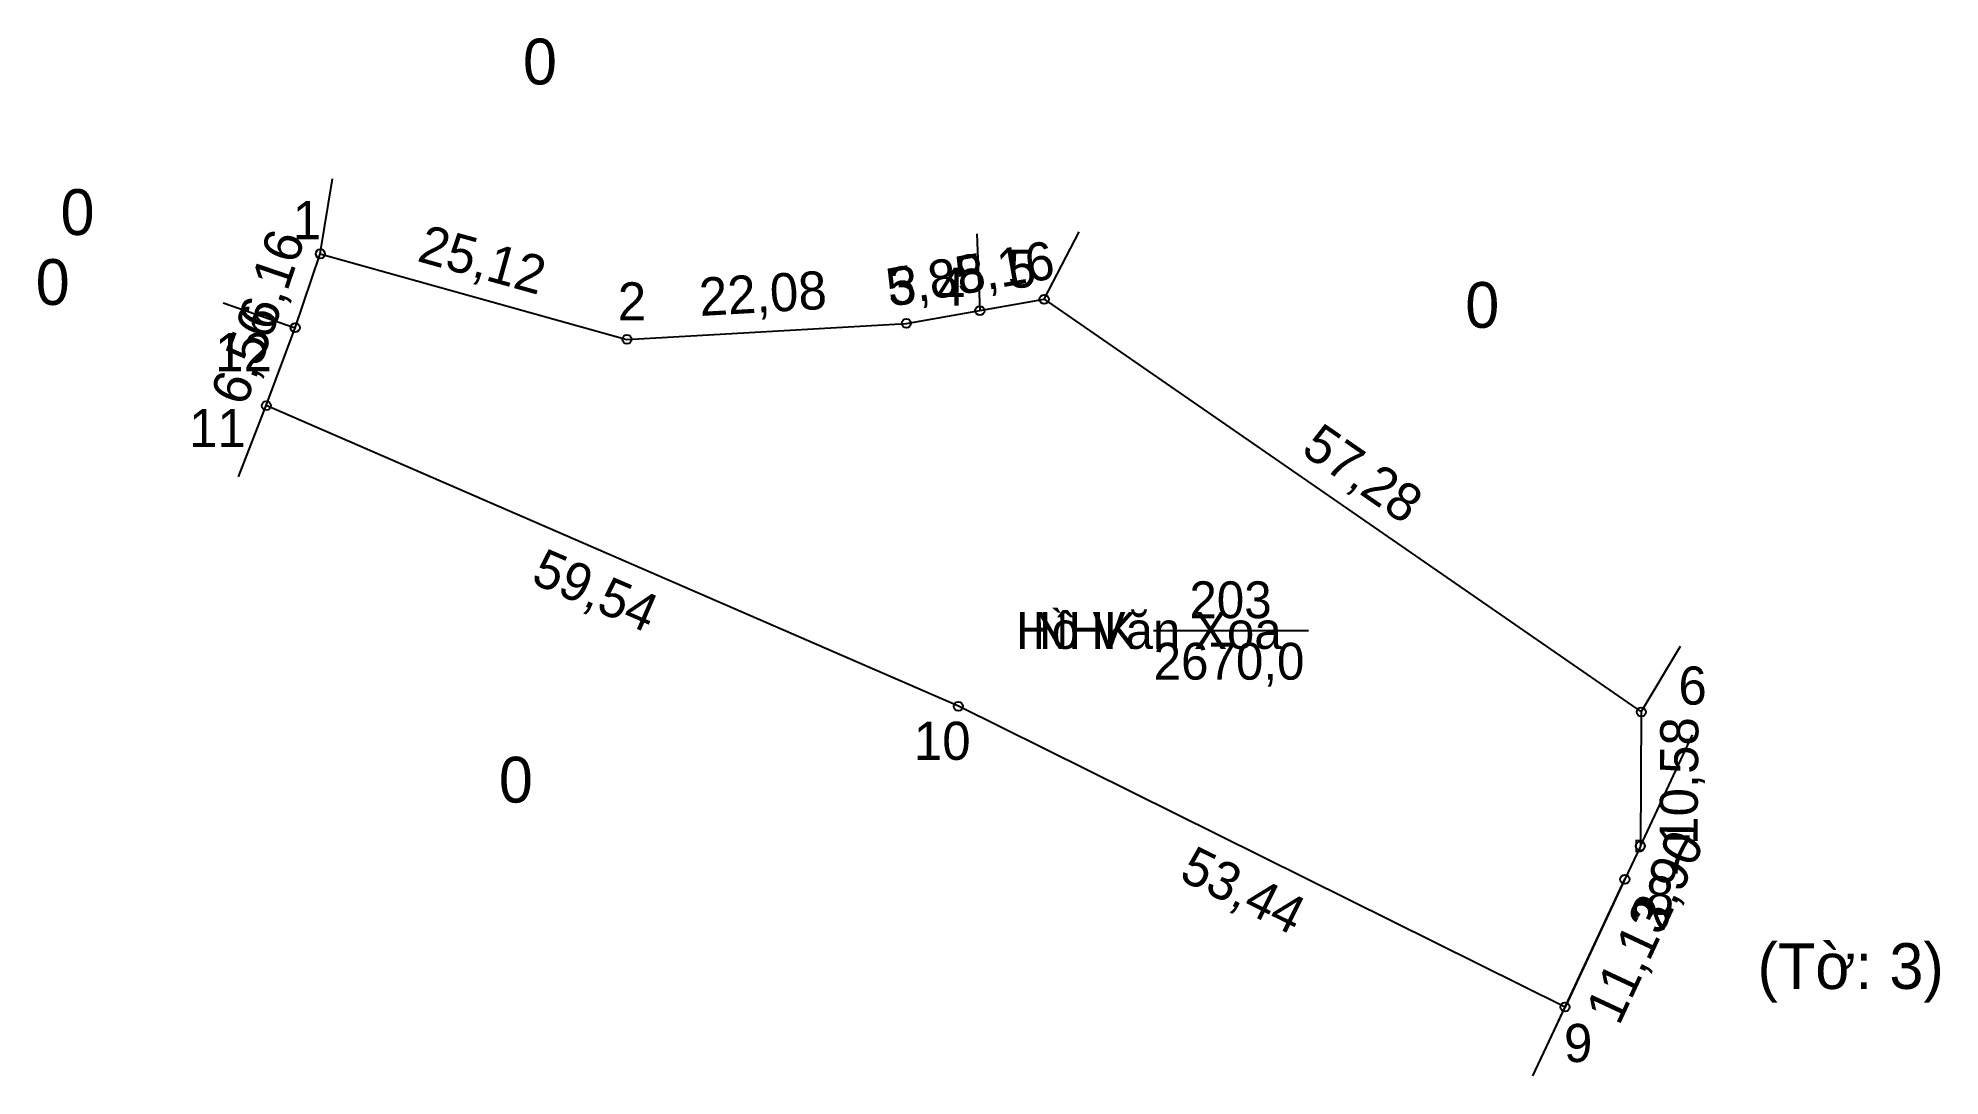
# Model space of a CAD drawing. Extents: x 549321 to 549471, y 1822402 to 1822484.
import ezdxf

# ---------------------------------------------------------------- set-up
doc = ezdxf.new("R2010")
doc.units = 0
for name, color, linetype in [('CanhThua', 7, 'Continuous'), ('ChieuDaiCanhThua', 7, 'Continuous'), ('Level 3', 7, 'Continuous'), ('MocDinhThua', 7, 'Continuous'), ('NhanDiaChinhThua', 7, 'Continuous'), ('NhanTuCan', 7, 'Continuous'), ('RauThua', 7, 'Continuous'), ('SoHieuDinhThua', 7, 'Continuous'), ('TenChuSuDung', 7, 'Continuous')]:
    doc.layers.add(name, color=color, linetype=linetype)

msp = doc.modelspace()

# ---------------------------------------------------------------- linework, layer by layer
at = {"layer": 'CanhThua'}
for p, q in [((549341.37, 1822460.81), (549343.35, 1822466.64)), ((549343.35, 1822466.64), (549367.55, 1822459.89)), ((549395.39, 1822462.16), (549400.47, 1822463.05)), ((549400.47, 1822463.05), (549447.59, 1822430.48)), ((549367.55, 1822459.89), (549389.6, 1822461.15)), ((549389.6, 1822461.15), (549395.39, 1822462.16)), ((549339.09, 1822454.66), (549341.37, 1822460.81)), ((549393.7, 1822430.93), (549339.09, 1822454.66)), ((549441.57, 1822407.19), (549393.7, 1822430.93)), ((549447.59, 1822430.48), (549447.52, 1822419.9)), ((549447.52, 1822419.9), (549446.29, 1822417.27)), ((549446.29, 1822417.27), (549441.57, 1822407.19))]:
    msp.add_line(p, q, dxfattribs=at)
at = {"layer": 'MocDinhThua'}
for centre in [(549343.35, 1822466.64), (549400.47, 1822463.05), (549341.37, 1822460.81), (549389.6, 1822461.15), (549395.39, 1822462.16), (549367.55, 1822459.89), (549339.09, 1822454.66), (549393.7, 1822430.93), (549447.59, 1822430.48), (549447.52, 1822419.9), (549446.29, 1822417.27), (549441.57, 1822407.19)]:
    msp.add_circle(centre, 0.361, dxfattribs=at)
at = {"layer": 'NhanDiaChinhThua'}
msp.add_line((549409.11, 1822436.91), (549421.34, 1822436.91), dxfattribs=at)
at = {"layer": 'RauThua'}
for p, q in [((549343.35, 1822466.64), (549344.3, 1822472.55)), ((549395.17, 1822468.23), (549395.39, 1822462.16)), ((549400.47, 1822463.05), (549403.22, 1822468.37)), ((549335.68, 1822462.78), (549341.37, 1822460.81)), ((549336.89, 1822449.05), (549339.09, 1822454.66)), ((549447.59, 1822430.48), (549450.68, 1822435.66)), ((549447.52, 1822419.9), (549451.63, 1822428.68)), ((549442.18, 1822408.49), (549446.29, 1822417.27)), ((549440.11, 1822404.06), (549442.76, 1822409.72)), ((549440.11, 1822404.06), (549441.57, 1822407.19)), ((549440.11, 1822404.06), (549441.57, 1822407.19)), ((549439.03, 1822401.75), (549440.11, 1822404.06))]:
    msp.add_line(p, q, dxfattribs=at)

# ---------------------------------------------------------------- texts
at = {"layer": 'ChieuDaiCanhThua'}
for s, rotation, p in [('25,12', 344.423, (549350.9, 1822466.09)), ('6,16', 71.1885, (549339.65, 1822460.43)), ('5,16', 9.8896, (549393.74, 1822463.4)), ('5,88', 9.8821, (549388.3, 1822462.45)), ('22,08', 3.2789, (549373.33, 1822461.73)), ('6,56', 69.6863, (549337.43, 1822454.51)), ('57,28', 325.3494, (549420.64, 1822450.94)), ('59,54', 336.5182, (549359.87, 1822440.71)), ('10,58', 89.5939, (549452.03, 1822419.99)), ('2,90', 64.9271, (549449.3, 1822413.06)), ('53,44', 333.6229, (549411.01, 1822417.31)), ('11,13', 64.9296, (549445.83, 1822405.64))]:
    msp.add_text(s, height=3.009, rotation=rotation, dxfattribs=at).set_placement(p)
at = {"layer": 'Level 3'}
msp.add_text('D', height=1, dxfattribs=at).set_placement((549447.01, 1822419.4))
at = {"layer": 'NhanDiaChinhThua'}
for s, p in [('203', (549411.93, 1822437.88)), ('NHK', (549399.57, 1822435.46)), ('2670,0', (549409.11, 1822433.03))]:
    msp.add_text(s, height=2.909, dxfattribs=at).set_placement(p)
at = {"layer": 'NhanTuCan'}
for s, height, p in [('0', 3.61, (549359.34, 1822480.01)), ('0', 3.61, (549322.85, 1822468.13)), ('0', 3.61, (549320.89, 1822462.61)), ('0', 3.61, (549433.7, 1822460.8)), ('0', 3.61, (549357.44, 1822423.33)), ('(Tờ: 3)', 3.611, (549456.76, 1822408.62))]:
    msp.add_text(s, height=height, dxfattribs=at).set_placement(p)
at = {"layer": 'SoHieuDinhThua'}
for s, height, p in [('1', 3.01, (549341.17, 1822467.79)), ('3', 3.01, (549388.18, 1822462.64)), ('4', 3.01, (549391.99, 1822462.55)), ('5', 3.01, (549397.61, 1822463.97)), ('2', 3.01, (549366.82, 1822461.38)), ('12', 3.009, (549335.06, 1822457.37)), ('11', 3.009, (549332.99, 1822451.38)), ('6', 3.01, (549450.52, 1822431.06)), ('10', 3.009, (549390.19, 1822426.7)), ('7', 3.01, (549449.38, 1822417.73)), ('8', 3.01, (549447.94, 1822414.49)), ('9', 3.01, (549441.49, 1822402.85))]:
    msp.add_text(s, height=height, dxfattribs=at).set_placement(p)
at = {"layer": 'TenChuSuDung'}
msp.add_text('Hồ Văn Xoa', height=2.909, dxfattribs=at).set_placement((549398.24, 1822435.46))

doc.saveas('drawing.dxf')
